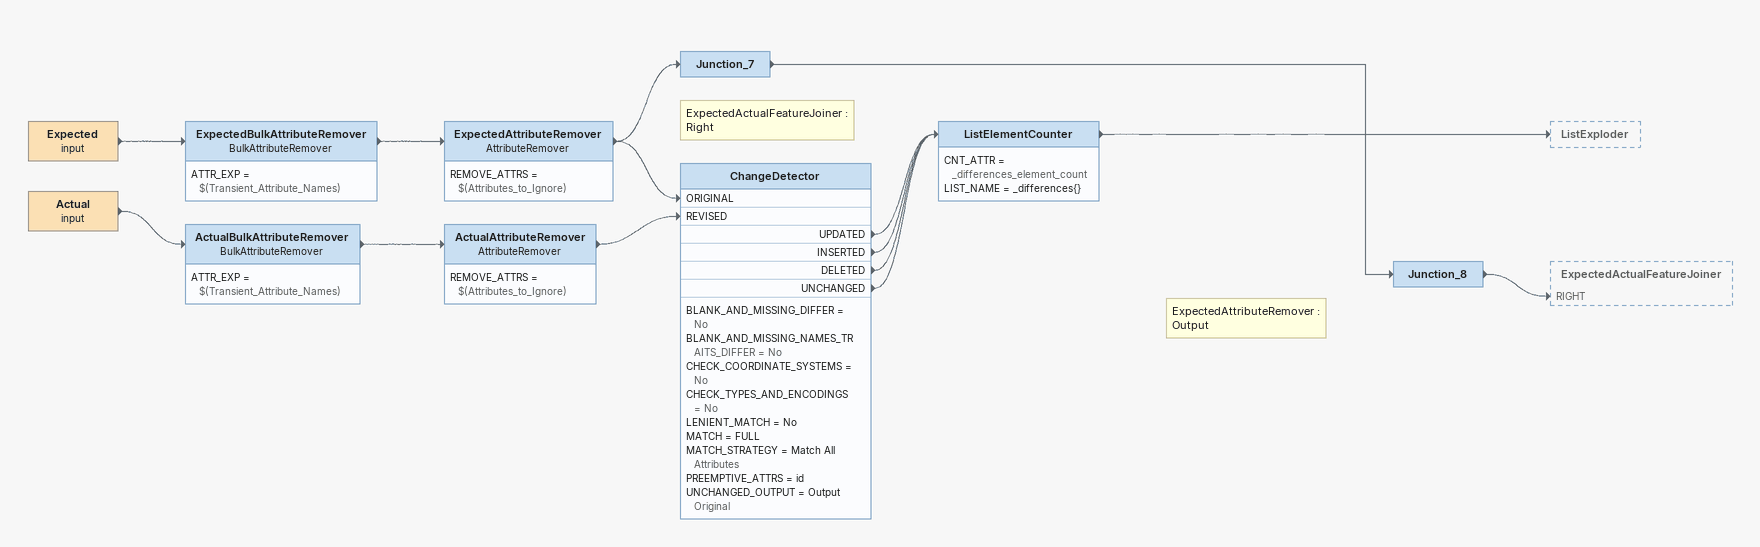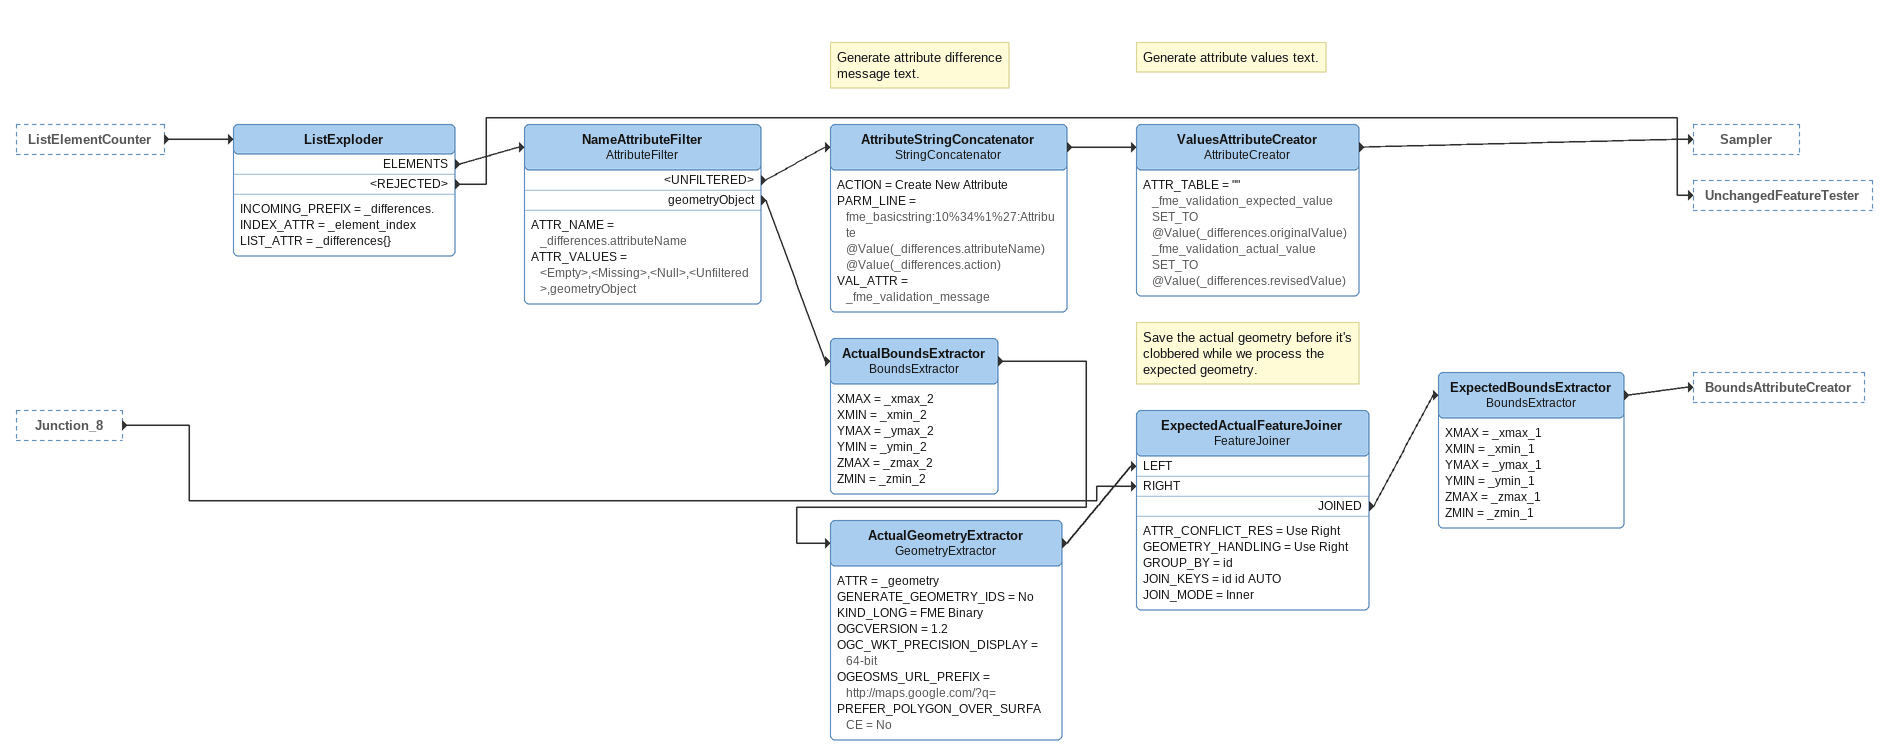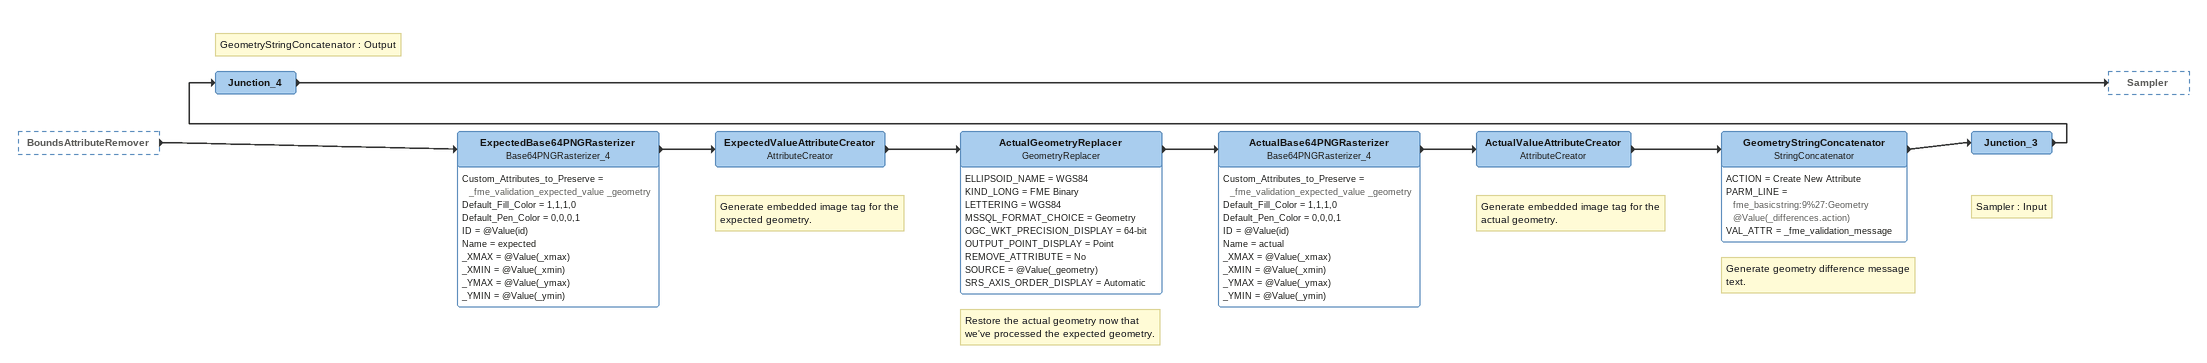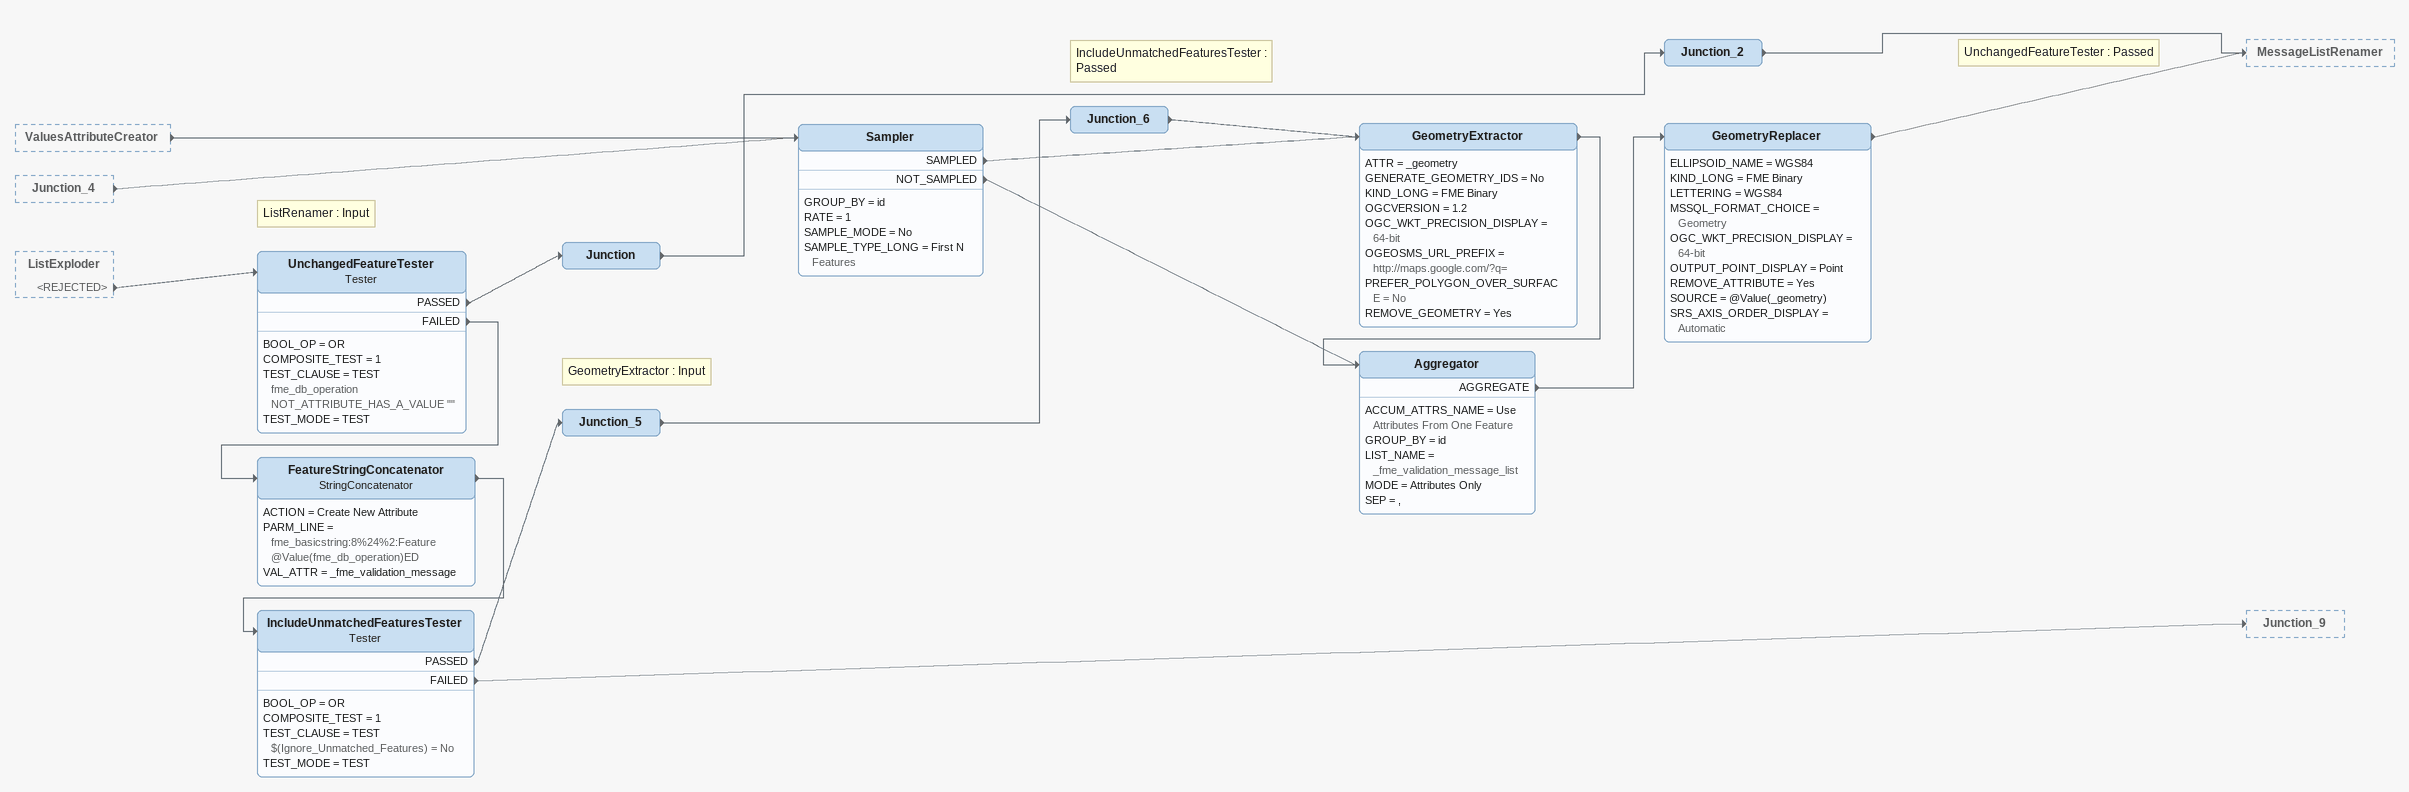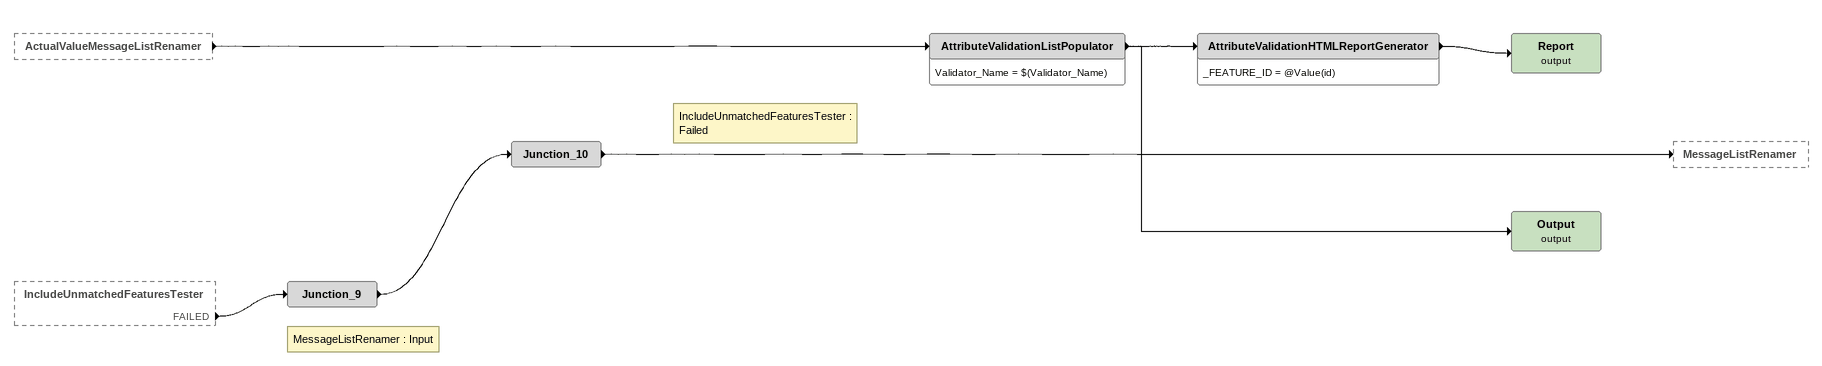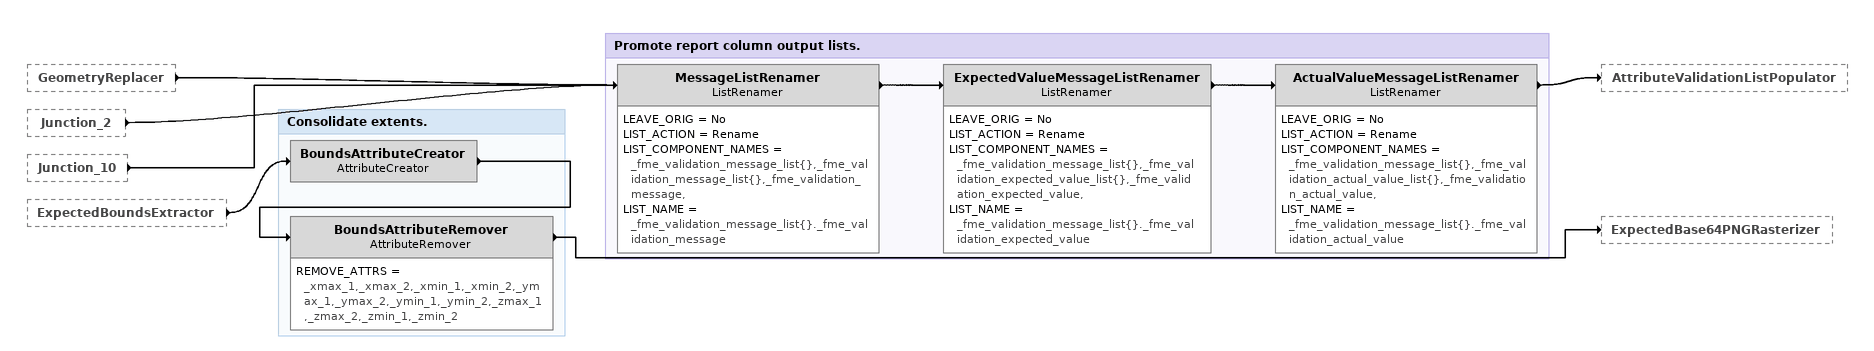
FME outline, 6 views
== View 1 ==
Expected (input)
    -> ExpectedBulkAttributeRemover
ExpectedBulkAttributeRemover: BulkAttributeRemover
    ATTR_EXP = $(Transient_Attribute_Names)
    -> ExpectedAttributeRemover
ExpectedAttributeRemover: AttributeRemover
    REMOVE_ATTRS = $(Attributes_to_Ignore)
    -> ChangeDetector [ORIGINAL]
    -> Junction_7
Note: ExpectedActualFeatureJoiner : Right
Junction_7
    -> Junction_8
Note: ExpectedAttributeRemover : Output
Junction_8
    -> ExpectedActualFeatureJoiner [RIGHT]
Actual (input)
    -> ActualBulkAttributeRemover
ActualBulkAttributeRemover: BulkAttributeRemover
    ATTR_EXP = $(Transient_Attribute_Names)
    -> ActualAttributeRemover
ActualAttributeRemover: AttributeRemover
    REMOVE_ATTRS = $(Attributes_to_Ignore)
    -> ChangeDetector [REVISED]
ChangeDetector
    BLANK_AND_MISSING_DIFFER = No
    BLANK_AND_MISSING_NAMES_TRAITS_DIFFER = No
    CHECK_COORDINATE_SYSTEMS = No
    CHECK_TYPES_AND_ENCODINGS = No
    LENIENT_MATCH = No
    MATCH = FULL
    MATCH_STRATEGY = Match All Attributes
    PREEMPTIVE_ATTRS = id
    UNCHANGED_OUTPUT = Output Original
    UPDATED -> ListElementCounter
    INSERTED -> ListElementCounter
    DELETED -> ListElementCounter
    UNCHANGED -> ListElementCounter
ListElementCounter
    CNT_ATTR = _differences_element_count
    LIST_NAME = _differences{}
    -> ListExploder

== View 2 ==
ListElementCounter [outside]
    -> ListExploder
Junction_8 [outside]
    -> ExpectedActualFeatureJoiner [RIGHT]
ListExploder
    INCOMING_PREFIX = _differences.
    INDEX_ATTR = _element_index
    LIST_ATTR = _differences{}
    ELEMENTS -> NameAttributeFilter
    <REJECTED> -> UnchangedFeatureTester
NameAttributeFilter: AttributeFilter
    ATTR_NAME = _differences.attributeName
    ATTR_VALUES = <Empty>,<Missing>,<Null>,<Unfiltered>,geometryObject
    <UNFILTERED> -> AttributeStringConcatenator
    geometryObject -> ActualBoundsExtractor
Note: Generate attribute difference message text.
AttributeStringConcatenator: StringConcatenator
    ACTION = Create New Attribute
    PARM_LINE = fme_basicstring:10%34%1%27:Attribute @Value(_differences.attributeName) @Value(_differences.action)
    VAL_ATTR = _fme_validation_message
    -> ValuesAttributeCreator
Note: Generate attribute values text.
ValuesAttributeCreator: AttributeCreator
    ATTR_TABLE = "" _fme_validation_expected_value SET_TO @Value(_differences.originalValue)  _fme_validation_actual_value SET_TO @Value(_differences.revisedValue)
    -> Sampler
ActualBoundsExtractor: BoundsExtractor
    XMAX = _xmax_2
    XMIN = _xmin_2
    YMAX = _ymax_2
    YMIN = _ymin_2
    ZMAX = _zmax_2
    ZMIN = _zmin_2
    -> ActualGeometryExtractor
Note: Save the actual geometry before it's clobbered while we process the expected geometry.
ActualGeometryExtractor: GeometryExtractor
    ATTR = _geometry
    GENERATE_GEOMETRY_IDS = No
    KIND_LONG = FME Binary
    OGCVERSION = 1.2
    OGC_WKT_PRECISION_DISPLAY = 64-bit
    OGEOSMS_URL_PREFIX = http://maps.google.com/?q=
    PREFER_POLYGON_OVER_SURFACE = No
    -> ExpectedActualFeatureJoiner [LEFT]
ExpectedActualFeatureJoiner: FeatureJoiner
    ATTR_CONFLICT_RES = Use Right
    GEOMETRY_HANDLING = Use Right
    GROUP_BY = id
    JOIN_KEYS = id id AUTO
    JOIN_MODE = Inner
    JOINED -> ExpectedBoundsExtractor
ExpectedBoundsExtractor: BoundsExtractor
    XMAX = _xmax_1
    XMIN = _xmin_1
    YMAX = _ymax_1
    YMIN = _ymin_1
    ZMAX = _zmax_1
    ZMIN = _zmin_1
    -> BoundsAttributeCreator

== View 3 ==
BoundsAttributeRemover [outside]
    -> ExpectedBase64PNGRasterizer
ExpectedBase64PNGRasterizer: Base64PNGRasterizer_4
    Custom_Attributes_to_Preserve = _fme_validation_expected_value _geometry
    Default_Fill_Color = 1,1,1,0
    Default_Pen_Color = 0,0,0,1
    ID = @Value(id)
    Name = expected
    _XMAX = @Value(_xmax)
    _XMIN = @Value(_xmin)
    _YMAX = @Value(_ymax)
    _YMIN = @Value(_ymin)
    -> ExpectedValueAttributeCreator
Note: Generate embedded image tag for the expected geometry.
ExpectedValueAttributeCreator: AttributeCreator
    -> ActualGeometryReplacer
Note: Restore the actual geometry now that we've processed the expected geometry.
ActualGeometryReplacer: GeometryReplacer
    ELLIPSOID_NAME = WGS84
    KIND_LONG = FME Binary
    LETTERING = WGS84
    MSSQL_FORMAT_CHOICE = Geometry
    OGC_WKT_PRECISION_DISPLAY = 64-bit
    OUTPUT_POINT_DISPLAY = Point
    REMOVE_ATTRIBUTE = No
    SOURCE = @Value(_geometry)
    SRS_AXIS_ORDER_DISPLAY = Automatic
    -> ActualBase64PNGRasterizer
ActualBase64PNGRasterizer: Base64PNGRasterizer_4
    Custom_Attributes_to_Preserve = _fme_validation_expected_value _geometry
    Default_Fill_Color = 1,1,1,0
    Default_Pen_Color = 0,0,0,1
    ID = @Value(id)
    Name = actual
    _XMAX = @Value(_xmax)
    _XMIN = @Value(_xmin)
    _YMAX = @Value(_ymax)
    _YMIN = @Value(_ymin)
    -> ActualValueAttributeCreator
Note: Generate embedded image tag for the actual geometry.
ActualValueAttributeCreator: AttributeCreator
    -> GeometryStringConcatenator
Note: Generate geometry difference message text.
GeometryStringConcatenator: StringConcatenator
    ACTION = Create New Attribute
    PARM_LINE = fme_basicstring:9%27:Geometry @Value(_differences.action)
    VAL_ATTR = _fme_validation_message
    -> Junction_3
Note: Sampler : Input
Junction_3
    -> Junction_4
Note: GeometryStringConcatenator : Output
Junction_4
    -> Sampler

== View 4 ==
ValuesAttributeCreator [outside]
    -> Sampler
Junction_4 [outside]
    -> Sampler
ListExploder [outside]
    <REJECTED> -> UnchangedFeatureTester
Sampler
    GROUP_BY = id
    RATE = 1
    SAMPLE_MODE = No
    SAMPLE_TYPE_LONG = First N Features
    SAMPLED -> GeometryExtractor
    NOT_SAMPLED -> Aggregator
UnchangedFeatureTester: Tester
    BOOL_OP = OR
    COMPOSITE_TEST = 1
    TEST_CLAUSE = TEST fme_db_operation NOT_ATTRIBUTE_HAS_A_VALUE ""
    TEST_MODE = TEST
    PASSED -> Junction
    FAILED -> FeatureStringConcatenator
Note: ListRenamer : Input
Junction
    -> Junction_2
Note: UnchangedFeatureTester : Passed
Junction_2
    -> MessageListRenamer
FeatureStringConcatenator: StringConcatenator
    ACTION = Create New Attribute
    PARM_LINE = fme_basicstring:8%24%2:Feature @Value(fme_db_operation)ED
    VAL_ATTR = _fme_validation_message
    -> IncludeUnmatchedFeaturesTester
IncludeUnmatchedFeaturesTester: Tester
    BOOL_OP = OR
    COMPOSITE_TEST = 1
    TEST_CLAUSE = TEST $(Ignore_Unmatched_Features) = No
    TEST_MODE = TEST
    PASSED -> Junction_5
    FAILED -> Junction_9
Note: GeometryExtractor : Input
Junction_5
    -> Junction_6
Note: IncludeUnmatchedFeaturesTester : Passed
Junction_6
    -> GeometryExtractor
GeometryExtractor
    ATTR = _geometry
    GENERATE_GEOMETRY_IDS = No
    KIND_LONG = FME Binary
    OGCVERSION = 1.2
    OGC_WKT_PRECISION_DISPLAY = 64-bit
    OGEOSMS_URL_PREFIX = http://maps.google.com/?q=
    PREFER_POLYGON_OVER_SURFACE = No
    REMOVE_GEOMETRY = Yes
    -> Aggregator
Aggregator
    ACCUM_ATTRS_NAME = Use Attributes From One Feature
    GROUP_BY = id
    LIST_NAME = _fme_validation_message_list
    MODE = Attributes Only
    SEP = ,
    AGGREGATE -> GeometryReplacer
GeometryReplacer
    ELLIPSOID_NAME = WGS84
    KIND_LONG = FME Binary
    LETTERING = WGS84
    MSSQL_FORMAT_CHOICE = Geometry
    OGC_WKT_PRECISION_DISPLAY = 64-bit
    OUTPUT_POINT_DISPLAY = Point
    REMOVE_ATTRIBUTE = Yes
    SOURCE = @Value(_geometry)
    SRS_AXIS_ORDER_DISPLAY = Automatic
    -> MessageListRenamer

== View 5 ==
ActualValueMessageListRenamer [outside]
    -> AttributeValidationListPopulator
IncludeUnmatchedFeaturesTester [outside]
    FAILED -> Junction_9
Note: MessageListRenamer : Input
Junction_9
    -> Junction_10
Note: IncludeUnmatchedFeaturesTester : Failed
Junction_10
    -> MessageListRenamer
AttributeValidationListPopulator
    Validator_Name = $(Validator_Name)
    -> Output (output)
    -> AttributeValidationHTMLReportGenerator
AttributeValidationHTMLReportGenerator
    _FEATURE_ID = @Value(id)
    -> Report (output)
Report (output)
Output (output)

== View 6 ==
GeometryReplacer [outside]
    -> MessageListRenamer
Junction_2 [outside]
    -> MessageListRenamer
Junction_10 [outside]
    -> MessageListRenamer
ExpectedBoundsExtractor [outside]
    -> BoundsAttributeCreator

Bookmark: Consolidate extents.
BoundsAttributeCreator: AttributeCreator
    -> BoundsAttributeRemover
BoundsAttributeRemover: AttributeRemover
    REMOVE_ATTRS = _xmax_1,_xmax_2,_xmin_1,_xmin_2,_ymax_1,_ymax_2,_ymin_1,_ymin_2,_zmax_1,_zmax_2,_zmin_1,_zmin_2
    -> ExpectedBase64PNGRasterizer

Bookmark: Promote report column output lists.
MessageListRenamer: ListRenamer
    LEAVE_ORIG = No
    LIST_ACTION = Rename
    LIST_COMPONENT_NAMES = _fme_validation_message_list{},_fme_validation_message_list{},_fme_validation_message,
    LIST_NAME = _fme_validation_message_list{}._fme_validation_message
    -> ExpectedValueMessageListRenamer
ExpectedValueMessageListRenamer: ListRenamer
    LEAVE_ORIG = No
    LIST_ACTION = Rename
    LIST_COMPONENT_NAMES = _fme_validation_message_list{},_fme_validation_expected_value_list{},_fme_validation_expected_value,
    LIST_NAME = _fme_validation_message_list{}._fme_validation_expected_value
    -> ActualValueMessageListRenamer
ActualValueMessageListRenamer: ListRenamer
    LEAVE_ORIG = No
    LIST_ACTION = Rename
    LIST_COMPONENT_NAMES = _fme_validation_message_list{},_fme_validation_actual_value_list{},_fme_validation_actual_value,
    LIST_NAME = _fme_validation_message_list{}._fme_validation_actual_value
    -> AttributeValidationListPopulator
